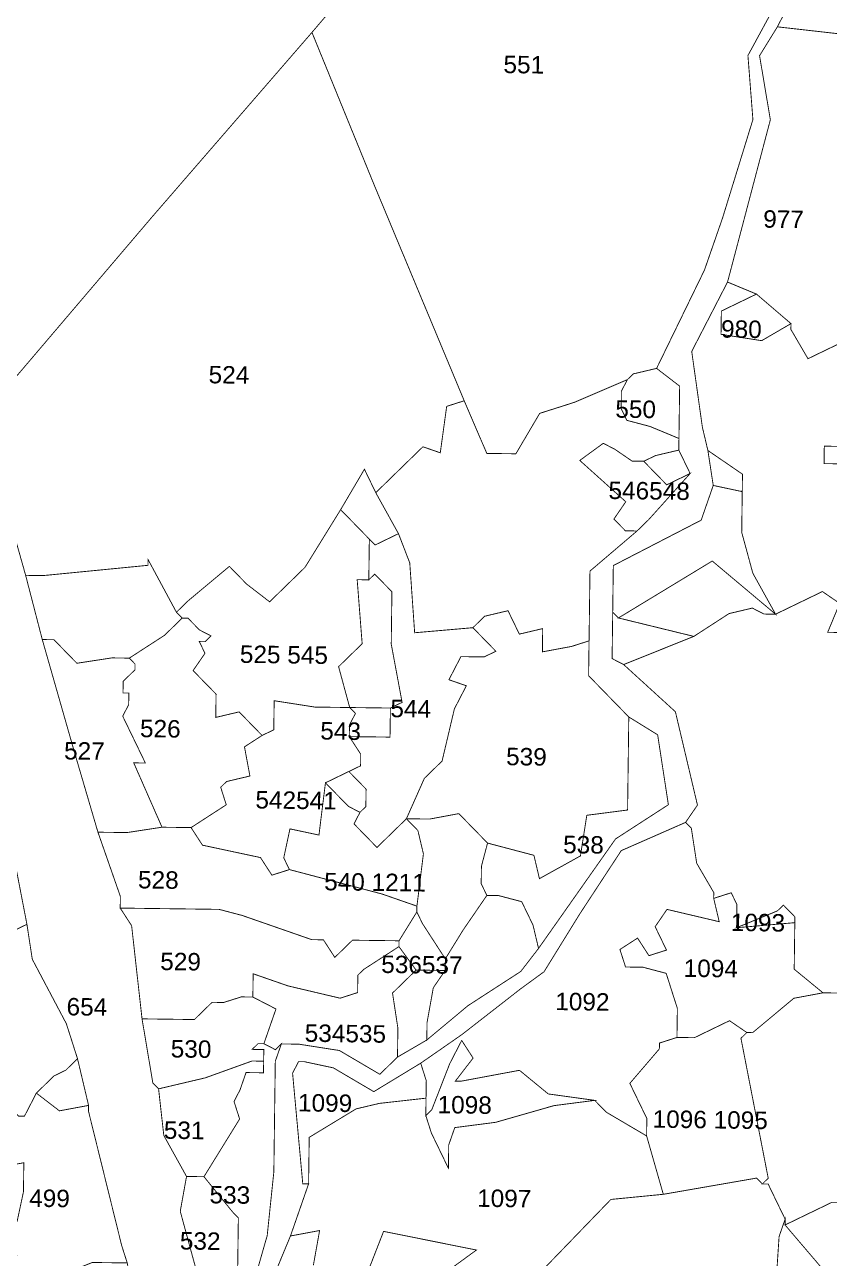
# Model space of a CAD drawing. Header units: metres. Extents: x 259278 to 277237, y 2171369 to 2185379.
# Drawn here: x 267925 to 268473, y 2173006 to 2173847 of the extents above; entities that cross this region are included whole.
import ezdxf

# ---------------------------------------------------------------- set-up
doc = ezdxf.new("R2010")
doc.units = ezdxf.units.M
doc.header["$MEASUREMENT"] = 0
doc.layers.add('SURVEY NO.', color=7, linetype='Continuous')
doc.layers.add('SURVEY PLOT BOUNDARY', color=35, linetype='Continuous')
doc.styles.add('PDF Arial', font='arial.ttf')

msp = doc.modelspace()

# ---------------------------------------------------------------- linework, layer by layer
at = {"layer": 'SURVEY PLOT BOUNDARY', "lineweight": 18, "const_width": 0.595}
for points in [[(268237.41, 2173979.03), (268120.65, 2173841.76), (268011.96, 2173716.28), (267895.19, 2173579.01)], [(268458.43, 2173900.81), (268417.8, 2173826), (268421.2, 2173782.33), (268400.5, 2173715.19), (268388.15, 2173679.66), (268355.55, 2173612.67), (268339.65, 2173608.91), (268335.63, 2173605), (268299.75, 2173589.61), (268275.86, 2173581.99), (268259.64, 2173554.44), (268239.82, 2173554.7), (268224.43, 2173590.59), (268162.91, 2173738.11), (268120.65, 2173841.76), (268237.41, 2173979.03)], [(268077.68, 2172977.85), (268090.14, 2173021.31), (268094.68, 2173064.87), (268095.24, 2173108.48), (268095.45, 2173124.34), (268095.66, 2173140.2), (268099.77, 2173152.04), (268111.67, 2173151.89), (268139.36, 2173147.56), (268166.91, 2173131.34), (268178.95, 2173143.08), (268198.93, 2173154.72), (268226.99, 2173178.14), (268262.98, 2173201.47), (268275.08, 2173217.17), (268327.59, 2173291.83), (268363.58, 2173315.16), (268356.27, 2173362.84), (268336.6, 2173374.99), (268309.21, 2173403.11), (268309.52, 2173426.89), (268310.14, 2173474.47), (268342.22, 2173501.81), (268350.25, 2173509.64), (268378.41, 2173541), (268370.69, 2173556.96), (268370.79, 2173564.89), (268370.84, 2173568.85), (268371.26, 2173600.57), (268355.55, 2173612.67), (268388.15, 2173679.66), (268400.5, 2173715.19), (268421.2, 2173782.33), (268417.8, 2173826), (268458.43, 2173900.81)], [(268462.29, 2173892.83), (268437.88, 2173845.56), (268425.73, 2173825.9), (268433.09, 2173782.18), (268416.41, 2173718.95), (268403.9, 2173671.53), (268379.49, 2173624.26), (268386.75, 2173572.61), (268390.51, 2173556.7), (268394.16, 2173532.86), (268385.93, 2173509.18), (268326.05, 2173478.23), (268325.64, 2173446.51), (268325.23, 2173414.79), (268333.1, 2173410.73), (268368.37, 2173378.54), (268383.4, 2173314.9), (268375.32, 2173303.11), (268331.45, 2173283.85), (268303.13, 2173240.6), (268278.83, 2173201.26), (268262.82, 2173189.57), (268222.77, 2173158.37), (268194.76, 2173138.91), (268162.79, 2173119.5), (268135.25, 2173135.72), (268115.48, 2173139.94), (268111.51, 2173139.99), (268107.44, 2173132.11), (268114.39, 2173056.68), (268118.36, 2173056.63), (268110.12, 2173032.94), (268106, 2173021.1), (268089.63, 2172981.66)], [(268482.67, 2173630.85), (268458.73, 2173619.26), (268447.09, 2173639.24), (268447.14, 2173643.2), (268423.62, 2173663.34), (268403.9, 2173671.53), (268416.41, 2173718.95), (268433.09, 2173782.18), (268425.73, 2173825.9), (268437.88, 2173845.56), (268477.47, 2173841.08)], [(268488.01, 2173432.5), (268472.16, 2173432.71), (268480.34, 2173452.43), (268468.56, 2173460.51), (268436.64, 2173445.07), (268421.14, 2173473.03), (268413.57, 2173500.88), (268413.93, 2173528.64), (268414.09, 2173540.53), (268390.51, 2173556.7), (268386.75, 2173572.61), (268379.49, 2173624.26), (268403.9, 2173671.53), (268423.62, 2173663.34), (268399.68, 2173651.75), (268399.47, 2173635.89), (268427.17, 2173631.57), (268447.14, 2173643.2), (268447.09, 2173639.24), (268458.73, 2173619.26), (268482.67, 2173630.85)], [(267895.19, 2173579.01), (267925.51, 2173471.55), (267936.84, 2173427.78), (267959.59, 2173348.17), (267974.78, 2173296.42), (267990.07, 2173252.61), (267989.96, 2173244.68), (267997.74, 2173232.68), (268004.84, 2173169.14), (268012.2, 2173125.42), (268016.11, 2173121.41), (268019.67, 2173089.64), (268035.16, 2173061.68), (268030.89, 2173037.94), (268046.02, 2172982.22), (268057.5, 2172950.35), (268061.26, 2172934.44), (268041.03, 2172902.98), (268044.68, 2172879.14), (268090.19, 2172719.93), (268094.05, 2172711.95), (268117.83, 2172711.64), (268148, 2172592.28), (268185.63, 2172437.14)], [(268481.74, 2173559.48), (268469.85, 2173559.63), (268469.69, 2173547.74), (268485.55, 2173547.53)], [(268508.6, 2173186.37), (268468.96, 2173186.89), (268449.34, 2173203.01), (268449.76, 2173234.73), (268449.81, 2173238.69), (268441.98, 2173246.72), (268437.97, 2173242.81), (268410.06, 2173231.28), (268410.27, 2173247.14), (268406.41, 2173255.12), (268394.47, 2173251.31), (268394.52, 2173255.27), (268382.88, 2173275.25), (268379.23, 2173299.09), (268375.32, 2173303.11), (268383.4, 2173314.9), (268368.37, 2173378.54), (268333.1, 2173410.73), (268380.93, 2173429.93), (268404.92, 2173445.48), (268420.83, 2173449.24), (268428.71, 2173445.17), (268436.64, 2173445.07), (268468.56, 2173460.51), (268480.34, 2173452.43), (268472.16, 2173432.71), (268488.01, 2173432.5)], [(268107.48, 2172525.39), (268066.19, 2172704.38), (268066.25, 2172708.34), (268028.62, 2172863.49), (268013.07, 2172887.48), (268002.16, 2172962.97), (267998.45, 2172982.84), (267994.74, 2173002.72), (267990.94, 2173014.67), (267968.34, 2173106.17), (267968.39, 2173110.13), (267960.87, 2173141.95), (267953.25, 2173165.84), (267930.04, 2173209.77), (267926.38, 2173233.61), (267904.09, 2173348.9)], [(267918.4, 2173229.75), (267926.38, 2173233.61), (267930.04, 2173209.77), (267953.25, 2173165.84), (267960.87, 2173141.95), (267956.86, 2173138.04), (267952.84, 2173134.13), (267944.86, 2173130.26), (267936.83, 2173122.44), (267932.81, 2173118.52), (267928.75, 2173110.65), (267924.68, 2173102.77), (267920.72, 2173102.82)], [(268070.06, 2173001.74), (268070.48, 2173033.46), (268066.56, 2173037.47), (268047.05, 2173061.52), (268071.35, 2173100.86), (268067.54, 2173112.81), (268071.61, 2173120.68), (268075.73, 2173132.53), (268087.62, 2173132.37), (268087.73, 2173140.3), (268087.83, 2173148.23), (268079.9, 2173148.33), (268083.92, 2173152.25), (268087.88, 2173152.2), (268095.76, 2173148.13), (268099.77, 2173152.04), (268095.66, 2173140.2), (268095.45, 2173124.34), (268095.24, 2173108.48), (268094.68, 2173064.87), (268090.14, 2173021.31), (268077.68, 2172977.85)], [(268121.6, 2173001.07), (268125.87, 2173024.81), (268106, 2173021.1), (268110.12, 2173032.94), (268118.36, 2173056.63), (268118.46, 2173064.56), (268118.77, 2173088.35), (268150.74, 2173107.76), (268166.65, 2173111.52), (268198.41, 2173115.07), (268198.26, 2173103.17), (268202.07, 2173091.23), (268213.65, 2173067.28), (268213.86, 2173083.14), (268217.98, 2173094.99), (268245.78, 2173098.59), (268285.57, 2173109.97), (268313.38, 2173113.57), (268321.2, 2173105.54), (268348.74, 2173089.32), (268360.12, 2173049.52), (268324.39, 2173046.01), (268260.09, 2172979.44)], [(268260.09, 2172979.44), (268324.39, 2173046.01), (268360.12, 2173049.52), (268423.7, 2173060.58), (268427.61, 2173056.57), (268431.58, 2173056.52), (268443.16, 2173032.57), (268439.04, 2173020.73), (268434.1, 2172945.45)], [(268470.45, 2172996.53), (268443.11, 2173028.61), (268475.03, 2173044.05)], [(268089.63, 2172981.66), (268106, 2173021.1), (268125.87, 2173024.81), (268121.6, 2173001.07)], [(268157.17, 2172992.67), (268169.48, 2173024.24), (268232.75, 2173011.52), (268216.74, 2172999.83)], [(268216.74, 2172999.83), (268232.75, 2173011.52), (268169.48, 2173024.24), (268157.17, 2172992.67)]]:
    msp.add_lwpolyline(points, dxfattribs=at)
for points in [[(268525.61, 2173884.08), (268497.71, 2173872.54), (268497.5, 2173856.69), (268501.31, 2173844.74), (268493.33, 2173840.88), (268481.44, 2173841.03), (268477.47, 2173841.08), (268437.88, 2173845.56), (268462.29, 2173892.83), (268474.18, 2173892.68), (268537.81, 2173907.71), (268565.72, 2173919.24), (268569.53, 2173907.3)], [(268224.43, 2173590.59), (268212.48, 2173586.78), (268208.11, 2173555.11), (268196.27, 2173559.23), (268164.14, 2173527.92), (268156.42, 2173543.89), (268140.2, 2173516.34), (268128.05, 2173496.67), (268115.9, 2173477), (268099.84, 2173461.35), (268091.8, 2173453.52), (268076.1, 2173465.62), (268064.36, 2173477.67), (268036.31, 2173454.24), (268028.27, 2173446.42), (268008.92, 2173482.36), (268008.87, 2173478.39), (267937.41, 2173471.39), (267925.51, 2173471.55), (267895.19, 2173579.01), (268011.96, 2173716.28), (268120.65, 2173841.76), (268162.91, 2173738.11)], [(268447.14, 2173643.2), (268427.17, 2173631.57), (268399.47, 2173635.89), (268399.68, 2173651.75), (268423.62, 2173663.34)], [(268370.79, 2173564.89), (268351.07, 2173573.08), (268335.27, 2173577.25), (268331.41, 2173585.23), (268331.56, 2173597.12), (268335.63, 2173605), (268339.65, 2173608.91), (268355.55, 2173612.67), (268371.26, 2173600.57), (268370.84, 2173568.85)], [(268370.79, 2173564.89), (268370.69, 2173556.96), (268354.78, 2173553.2), (268346.8, 2173549.34), (268338.87, 2173549.44), (268327.08, 2173557.53), (268319.21, 2173561.59), (268303.19, 2173549.91), (268334.55, 2173521.74), (268326.46, 2173509.95), (268334.29, 2173501.92), (268342.22, 2173501.81), (268310.14, 2173474.47), (268309.52, 2173426.89), (268297.58, 2173423.08), (268277.71, 2173419.38), (268277.91, 2173435.24), (268262.01, 2173431.48), (268254.28, 2173447.44), (268238.37, 2173443.68), (268230.34, 2173435.86), (268190.65, 2173432.41), (268187.31, 2173480.04), (268179.63, 2173499.96), (268164.14, 2173527.92), (268196.27, 2173559.23), (268208.11, 2173555.11), (268212.48, 2173586.78), (268224.43, 2173590.59), (268239.82, 2173554.7), (268259.64, 2173554.44), (268275.86, 2173581.99), (268299.75, 2173589.61), (268335.63, 2173605), (268331.56, 2173597.12), (268331.41, 2173585.23), (268335.27, 2173577.25), (268351.07, 2173573.08)], [(268346.8, 2173549.34), (268362.45, 2173533.27), (268378.41, 2173541), (268350.25, 2173509.64), (268342.22, 2173501.81), (268334.29, 2173501.92), (268326.46, 2173509.95), (268334.55, 2173521.74), (268303.19, 2173549.91), (268319.21, 2173561.59), (268327.08, 2173557.53), (268338.87, 2173549.44)], [(268485.55, 2173547.53), (268469.69, 2173547.74), (268469.85, 2173559.63), (268481.74, 2173559.48)], [(268378.41, 2173541), (268362.45, 2173533.27), (268346.8, 2173549.34), (268354.78, 2173553.2), (268370.69, 2173556.96)], [(268394.16, 2173532.86), (268390.51, 2173556.7), (268414.09, 2173540.53), (268413.93, 2173528.64)], [(268164.14, 2173527.92), (268179.63, 2173499.96), (268163.67, 2173492.24), (268159.76, 2173496.26), (268140.2, 2173516.34), (268156.42, 2173543.89)], [(268413.93, 2173528.64), (268413.57, 2173500.88), (268421.14, 2173473.03), (268436.64, 2173445.07), (268393.49, 2173481.32), (268329.55, 2173442.5), (268325.64, 2173446.51), (268326.05, 2173478.23), (268385.93, 2173509.18), (268394.16, 2173532.86)], [(268159.76, 2173496.26), (268159.4, 2173468.5), (268151.47, 2173468.61), (268154.87, 2173424.94), (268138.81, 2173409.29), (268146.37, 2173381.43), (268122.59, 2173381.74), (268094.89, 2173386.07), (268094.63, 2173366.24), (268086.65, 2173362.38), (268071, 2173378.45), (268055.09, 2173374.69), (268055.3, 2173390.55), (268039.65, 2173406.61), (268047.73, 2173418.41), (268043.87, 2173426.39), (268047.84, 2173426.33), (268051.85, 2173430.25), (268043.98, 2173434.32), (268036.15, 2173442.35), (268032.19, 2173442.4), (268028.27, 2173446.42), (268036.31, 2173454.24), (268064.36, 2173477.67), (268076.1, 2173465.62), (268091.8, 2173453.52), (268099.84, 2173461.35), (268115.9, 2173477), (268128.05, 2173496.67), (268140.2, 2173516.34)], [(268159.4, 2173468.5), (268159.76, 2173496.26), (268163.67, 2173492.24), (268179.63, 2173499.96), (268187.31, 2173480.04), (268190.65, 2173432.41), (268230.34, 2173435.86), (268245.99, 2173419.79), (268238.01, 2173415.93), (268222.16, 2173416.13), (268214.02, 2173400.38), (268225.86, 2173396.26), (268217.73, 2173380.5), (268209.34, 2173344.92), (268197.29, 2173333.18), (268185.03, 2173305.58), (268164.96, 2173286.02), (268149.31, 2173302.08), (268153.37, 2173309.96), (268157.39, 2173313.88), (268157.54, 2173325.77), (268145.81, 2173337.82), (268153.79, 2173341.68), (268153.89, 2173349.61), (268146.12, 2173361.61), (268173.86, 2173361.25), (268174.12, 2173381.07), (268182.1, 2173384.93), (268174.69, 2173424.68), (268175.15, 2173460.37), (268163.42, 2173472.42)], [(268028.27, 2173446.42), (268032.19, 2173442.4), (268020.14, 2173430.66), (268008.14, 2173422.89), (267996.15, 2173415.11), (267984.25, 2173415.27), (267960.42, 2173411.61), (267944.77, 2173427.68), (267936.84, 2173427.78), (267925.51, 2173471.55), (267937.41, 2173471.39), (268008.87, 2173478.39), (268008.92, 2173482.36)], [(268380.93, 2173429.93), (268329.55, 2173442.5), (268393.49, 2173481.32), (268436.64, 2173445.07), (268428.71, 2173445.17), (268420.83, 2173449.24), (268404.92, 2173445.48)], [(268174.12, 2173381.07), (268146.37, 2173381.43), (268138.81, 2173409.29), (268154.87, 2173424.94), (268151.47, 2173468.61), (268159.4, 2173468.5), (268163.42, 2173472.42), (268175.15, 2173460.37), (268174.69, 2173424.68), (268182.1, 2173384.93)], [(268018.44, 2173299.82), (267999.18, 2173343.69), (268007.11, 2173343.59), (267991.67, 2173375.51), (267995.73, 2173383.39), (267995.84, 2173391.32), (267991.87, 2173391.37), (267991.98, 2173399.3), (267995.99, 2173403.22), (268000.01, 2173407.13), (268000.06, 2173411.09), (267996.15, 2173415.11), (268008.14, 2173422.89), (268020.14, 2173430.66), (268032.19, 2173442.4), (268036.15, 2173442.35), (268043.98, 2173434.32), (268051.85, 2173430.25), (268047.84, 2173426.33), (268043.87, 2173426.39), (268047.73, 2173418.41), (268039.65, 2173406.61), (268055.3, 2173390.55), (268055.09, 2173374.69), (268071, 2173378.45), (268086.65, 2173362.38), (268074.66, 2173354.61), (268078.36, 2173334.73), (268062.45, 2173330.97), (268058.44, 2173327.06), (268062.25, 2173315.11), (268050.25, 2173307.34), (268038.26, 2173299.56)], [(268309.52, 2173426.89), (268309.21, 2173403.11), (268336.6, 2173374.99), (268336.24, 2173347.24), (268335.78, 2173311.55), (268307.98, 2173307.95), (268303.65, 2173280.25), (268275.69, 2173264.75), (268271.94, 2173280.66), (268240.33, 2173289), (268220.76, 2173309.09), (268200.89, 2173305.38), (268185.03, 2173305.58), (268197.29, 2173333.18), (268209.34, 2173344.92), (268217.73, 2173380.5), (268225.86, 2173396.26), (268214.02, 2173400.38), (268222.16, 2173416.13), (268238.01, 2173415.93), (268245.99, 2173419.79), (268230.34, 2173435.86), (268238.37, 2173443.68), (268254.28, 2173447.44), (268262.01, 2173431.48), (268277.91, 2173435.24), (268277.71, 2173419.38), (268297.58, 2173423.08)], [(268329.55, 2173442.5), (268380.93, 2173429.93), (268333.1, 2173410.73), (268325.23, 2173414.79), (268325.64, 2173446.51)], [(267996.15, 2173415.11), (268000.06, 2173411.09), (268000.01, 2173407.13), (267995.99, 2173403.22), (267991.98, 2173399.3), (267991.87, 2173391.37), (267995.84, 2173391.32), (267995.73, 2173383.39), (267991.67, 2173375.51), (268007.11, 2173343.59), (267999.18, 2173343.69), (268018.44, 2173299.82), (267994.6, 2173296.17), (267974.78, 2173296.42), (267959.59, 2173348.17), (267936.84, 2173427.78), (267944.77, 2173427.68), (267960.42, 2173411.61), (267984.25, 2173415.27)], [(268146.37, 2173381.43), (268150.29, 2173377.42), (268146.22, 2173369.54), (268146.12, 2173361.61), (268153.89, 2173349.61), (268153.79, 2173341.68), (268145.81, 2173337.82), (268137.83, 2173333.96), (268129.85, 2173330.1), (268125.42, 2173294.46), (268105.65, 2173298.69), (268101.43, 2173278.91), (268105.29, 2173270.93), (268093.34, 2173267.12), (268085.57, 2173279.12), (268046.03, 2173287.57), (268038.26, 2173299.56), (268050.25, 2173307.34), (268062.25, 2173315.11), (268058.44, 2173327.06), (268062.45, 2173330.97), (268078.36, 2173334.73), (268074.66, 2173354.61), (268086.65, 2173362.38), (268094.63, 2173366.24), (268094.89, 2173386.07), (268122.59, 2173381.74)], [(267926.38, 2173233.61), (267918.4, 2173229.75), (267918.25, 2173217.85), (267906.3, 2173214.04), (267882.57, 2173218.32), (267875.26, 2173266), (267871.3, 2173266.05), (267859.46, 2173270.17), (267860.02, 2173313.78), (267848.23, 2173321.86), (267860.23, 2173329.64), (267844.48, 2173337.78), (267852.51, 2173345.6), (267868.52, 2173357.29), (267876.5, 2173361.15), (267896.58, 2173380.72), (267904.09, 2173348.9)], [(268146.12, 2173361.61), (268146.22, 2173369.54), (268150.29, 2173377.42), (268146.37, 2173381.43), (268174.12, 2173381.07), (268173.86, 2173361.25)], [(268275.08, 2173217.17), (268271.32, 2173233.08), (268263.6, 2173249.05), (268247.79, 2173253.22), (268239.86, 2173253.32), (268236, 2173261.3), (268236.16, 2173273.2), (268240.33, 2173289), (268271.94, 2173280.66), (268275.69, 2173264.75), (268303.65, 2173280.25), (268307.98, 2173307.95), (268335.78, 2173311.55), (268336.24, 2173347.24), (268336.6, 2173374.99), (268356.27, 2173362.84), (268363.58, 2173315.16), (268327.59, 2173291.83)], [(268153.37, 2173309.96), (268145.5, 2173314.03), (268129.85, 2173330.1), (268137.83, 2173333.96), (268145.81, 2173337.82), (268157.54, 2173325.77), (268157.39, 2173313.88)], [(268185.03, 2173305.58), (268192.86, 2173297.55), (268196.62, 2173281.64), (268192.19, 2173246.01), (268168.51, 2173254.25), (268105.29, 2173270.93), (268101.43, 2173278.91), (268105.65, 2173298.69), (268125.42, 2173294.46), (268129.85, 2173330.1), (268145.5, 2173314.03), (268153.37, 2173309.96), (268149.31, 2173302.08), (268164.96, 2173286.02)], [(268240.33, 2173289), (268236.16, 2173273.2), (268236, 2173261.3), (268239.86, 2173253.32), (268231.78, 2173241.53), (268223.7, 2173229.74), (268211.55, 2173210.07), (268196, 2173234.06), (268192.14, 2173242.04), (268192.19, 2173246.01), (268196.62, 2173281.64), (268192.86, 2173297.55), (268185.03, 2173305.58), (268200.89, 2173305.38), (268220.76, 2173309.09)], [(268105.29, 2173270.93), (268168.51, 2173254.25), (268192.19, 2173246.01), (268192.14, 2173242.04), (268179.99, 2173222.38), (268148.27, 2173222.79), (268136.23, 2173211.05), (268128.45, 2173223.05), (268120.52, 2173223.15), (268073.16, 2173239.63), (268057.36, 2173243.8), (268021.68, 2173244.26), (267989.96, 2173244.68), (267990.07, 2173252.61), (267974.78, 2173296.42), (267994.6, 2173296.17), (268018.44, 2173299.82), (268038.26, 2173299.56), (268046.03, 2173287.57), (268085.57, 2173279.12), (268093.34, 2173267.12)], [(268394.47, 2173251.31), (268398.22, 2173235.4), (268362.65, 2173243.79), (268354.57, 2173232), (268362.29, 2173216.04), (268350.34, 2173212.23), (268342.57, 2173224.22), (268330.57, 2173216.45), (268334.38, 2173204.5), (268346.28, 2173204.35), (268362.08, 2173200.18), (268369.7, 2173176.29), (268369.44, 2173156.46), (268357.5, 2173152.65), (268357.45, 2173148.69), (268337.32, 2173125.16), (268348.9, 2173101.21), (268348.74, 2173089.32), (268321.2, 2173105.54), (268313.38, 2173113.57), (268281.71, 2173117.95), (268262.1, 2173134.07), (268222.35, 2173126.65), (268218.39, 2173126.7), (268230.49, 2173142.41), (268222.72, 2173154.41), (268214.58, 2173138.65), (268202.28, 2173107.09), (268198.26, 2173103.17), (268198.41, 2173115.07), (268198.57, 2173126.96), (268194.76, 2173138.91), (268222.77, 2173158.37), (268262.82, 2173189.57), (268278.83, 2173201.26), (268303.13, 2173240.6), (268331.45, 2173283.85), (268375.32, 2173303.11), (268379.23, 2173299.09), (268382.88, 2173275.25), (268394.52, 2173255.27)], [(268198.93, 2173154.72), (268199.09, 2173166.61), (268203.36, 2173190.35), (268211.44, 2173202.14), (268211.55, 2173210.07), (268223.7, 2173229.74), (268231.78, 2173241.53), (268239.86, 2173253.32), (268247.79, 2173253.22), (268263.6, 2173249.05), (268271.32, 2173233.08), (268275.08, 2173217.17), (268262.98, 2173201.47), (268226.99, 2173178.14)], [(268410.06, 2173231.28), (268449.76, 2173234.73), (268449.34, 2173203.01), (268468.96, 2173186.89), (268449.09, 2173183.18), (268421.03, 2173159.76), (268417.06, 2173159.81), (268405.27, 2173167.89), (268381.33, 2173156.31), (268373.41, 2173156.41), (268369.44, 2173156.46), (268369.7, 2173176.29), (268362.08, 2173200.18), (268346.28, 2173204.35), (268334.38, 2173204.5), (268330.57, 2173216.45), (268342.57, 2173224.22), (268350.34, 2173212.23), (268362.29, 2173216.04), (268354.57, 2173232), (268362.65, 2173243.79), (268398.22, 2173235.4), (268394.47, 2173251.31), (268406.41, 2173255.12), (268410.27, 2173247.14)], [(268179.99, 2173222.38), (268179.94, 2173218.41), (268155.94, 2173202.86), (268151.93, 2173198.95), (268151.77, 2173187.05), (268139.83, 2173183.24), (268104.25, 2173191.64), (268080.57, 2173199.88), (268080.37, 2173184.02), (268072.44, 2173184.12), (268060.49, 2173180.31), (268052.57, 2173180.41), (268040.52, 2173168.67), (268028.63, 2173168.83), (268004.84, 2173169.14), (267997.74, 2173232.68), (267989.96, 2173244.68), (268021.68, 2173244.26), (268057.36, 2173243.8), (268073.16, 2173239.63), (268120.52, 2173223.15), (268128.45, 2173223.05), (268136.23, 2173211.05), (268148.27, 2173222.79)], [(268211.55, 2173210.07), (268211.44, 2173202.14), (268191.62, 2173202.4), (268179.94, 2173218.41), (268179.99, 2173222.38), (268192.14, 2173242.04), (268196, 2173234.06)], [(268449.76, 2173234.73), (268410.06, 2173231.28), (268437.97, 2173242.81), (268441.98, 2173246.72), (268449.81, 2173238.69)], [(268099.77, 2173152.04), (268095.76, 2173148.13), (268087.88, 2173152.2), (268092, 2173164.04), (268096.12, 2173175.88), (268088.24, 2173179.95), (268080.37, 2173184.02), (268080.57, 2173199.88), (268104.25, 2173191.64), (268139.83, 2173183.24), (268151.77, 2173187.05), (268151.93, 2173198.95), (268155.94, 2173202.86), (268179.94, 2173218.41), (268191.62, 2173202.4), (268175.56, 2173186.74), (268179.21, 2173162.9), (268179.06, 2173151.01), (268178.95, 2173143.08), (268166.91, 2173131.34), (268139.36, 2173147.56), (268111.67, 2173151.89)], [(268178.95, 2173143.08), (268179.06, 2173151.01), (268179.21, 2173162.9), (268175.56, 2173186.74), (268191.62, 2173202.4), (268211.44, 2173202.14), (268203.36, 2173190.35), (268199.09, 2173166.61), (268198.93, 2173154.72)], [(268004.84, 2173169.14), (268028.63, 2173168.83), (268040.52, 2173168.67), (268052.57, 2173180.41), (268060.49, 2173180.31), (268072.44, 2173184.12), (268080.37, 2173184.02), (268088.24, 2173179.95), (268096.12, 2173175.88), (268092, 2173164.04), (268087.88, 2173152.2), (268083.92, 2173152.25), (268079.9, 2173148.33), (268087.83, 2173148.23), (268087.73, 2173140.3), (268079.8, 2173140.4), (268047.93, 2173128.92), (268016.11, 2173121.41), (268012.2, 2173125.42)], [(268502.78, 2173043.69), (268475.03, 2173044.05), (268443.11, 2173028.61), (268443.16, 2173032.57), (268431.58, 2173056.52), (268427.61, 2173056.57), (268431.63, 2173060.48), (268413.05, 2173155.89), (268417.06, 2173159.81), (268421.03, 2173159.76), (268449.09, 2173183.18), (268468.96, 2173186.89), (268508.6, 2173186.37), (268519, 2173071.24), (268499.07, 2173063.57)], [(268417.06, 2173159.81), (268413.05, 2173155.89), (268431.63, 2173060.48), (268427.61, 2173056.57), (268423.7, 2173060.58), (268360.12, 2173049.52), (268348.74, 2173089.32), (268348.9, 2173101.21), (268337.32, 2173125.16), (268357.45, 2173148.69), (268357.5, 2173152.65), (268369.44, 2173156.46), (268373.41, 2173156.41), (268381.33, 2173156.31), (268405.27, 2173167.89)], [(268313.38, 2173113.57), (268285.57, 2173109.97), (268245.78, 2173098.59), (268217.98, 2173094.99), (268213.86, 2173083.14), (268213.65, 2173067.28), (268202.07, 2173091.23), (268198.26, 2173103.17), (268202.28, 2173107.09), (268214.58, 2173138.65), (268222.72, 2173154.41), (268230.49, 2173142.41), (268218.39, 2173126.7), (268222.35, 2173126.65), (268262.1, 2173134.07), (268281.71, 2173117.95)], [(267968.39, 2173110.13), (267948.52, 2173106.42), (267932.81, 2173118.52), (267936.83, 2173122.44), (267944.86, 2173130.26), (267952.84, 2173134.13), (267956.86, 2173138.04), (267960.87, 2173141.95)], [(268016.11, 2173121.41), (268047.93, 2173128.92), (268079.8, 2173140.4), (268087.73, 2173140.3), (268087.62, 2173132.37), (268075.73, 2173132.53), (268071.61, 2173120.68), (268067.54, 2173112.81), (268071.35, 2173100.86), (268047.05, 2173061.52), (268035.16, 2173061.68), (268019.67, 2173089.64)], [(268194.76, 2173138.91), (268198.57, 2173126.96), (268198.41, 2173115.07), (268166.65, 2173111.52), (268150.74, 2173107.76), (268118.77, 2173088.35), (268118.46, 2173064.56), (268118.36, 2173056.63), (268114.39, 2173056.68), (268107.44, 2173132.11), (268111.51, 2173139.99), (268115.48, 2173139.94), (268135.25, 2173135.72), (268162.79, 2173119.5)], [(267994.74, 2173002.72), (267970.96, 2173003.03), (267923.13, 2172983.82), (267915.36, 2172995.82), (267919.48, 2173007.66), (267911.65, 2173015.7), (267919.79, 2173031.45), (267924.01, 2173051.23), (267924.27, 2173071.05), (267904.39, 2173067.34), (267900.64, 2173083.25), (267904.76, 2173095.1), (267916.8, 2173106.84), (267920.72, 2173102.82), (267924.68, 2173102.77), (267928.75, 2173110.65), (267932.81, 2173118.52), (267948.52, 2173106.42), (267968.39, 2173110.13), (267968.34, 2173106.17), (267990.94, 2173014.67)], [(268046.02, 2172982.22), (268030.89, 2173037.94), (268035.16, 2173061.68), (268047.05, 2173061.52), (268066.56, 2173037.47), (268070.48, 2173033.46), (268070.06, 2173001.74), (268069.91, 2172989.84)], [(268443.11, 2173028.61), (268470.45, 2172996.53), (268513.33, 2172940.45), (268587.46, 2172848.28), (268610.89, 2172820.22), (268646.46, 2172811.83), (268679.62, 2172922.43), (268699.23, 2172906.31), (268707.21, 2172910.17), (268718.85, 2172890.19), (268691, 2172882.62), (268721.88, 2172818.77), (268741.08, 2172770.94), (268653.62, 2172752.25), (268506.48, 2172718.48), (268423.02, 2172703.7), (268419.26, 2172719.61), (268424.16, 2172790.93), (268429.05, 2172862.24), (268434.1, 2172945.45), (268439.04, 2173020.73), (268443.16, 2173032.57)]]:
    msp.add_lwpolyline(points, close=True, dxfattribs=at)

# ---------------------------------------------------------------- texts
at = {"layer": 'SURVEY NO.', "char_height": 11.894, "attachment_point": 7, "rotation": 359.25436, "style": 'PDF Arial'}
for s, insert in [('551', (268251.12, 2173813.88)), ('977', (268428.17, 2173708.48)), ('980', (268399.44, 2173633.51)), ('524', (268050.13, 2173602.36)), ('550', (268327.36, 2173578.93)), ('546548', (268322.68, 2173523.47)), ('525 545', (268071.44, 2173411.74)), ('544', (268174.04, 2173374.72)), ('526', (268003.37, 2173361.08)), ('543', (268126.26, 2173359.47)), ('527', (267951.63, 2173345.89)), ('539', (268252.91, 2173341.96)), ('542541', (268082.04, 2173312.47)), ('538', (268291.78, 2173281.97)), ('528', (268002.03, 2173257.99)), ('540 1211', (268128.89, 2173256.68)), ('1093', (268406.07, 2173228.93)), ('529', (268017.17, 2173202.28)), ('536537', (268167.8, 2173200.31)), ('1094', (268373.94, 2173197.64)), ('654', (267953.33, 2173171.39)), ('1092', (268286.42, 2173174.98)), ('534535', (268115.65, 2173153.4)), ('530', (268024.32, 2173142.69)), ('1099', (268111.07, 2173105.89)), ('1098', (268206.21, 2173104.65)), ('1096 1095', (268352.78, 2173094.81)), ('531', (268019.63, 2173087.24)), ('533', (268050.78, 2173043.21)), ('499', (267927.84, 2173040.86)), ('1097', (268233.13, 2173040.85)), ('532', (268030.55, 2173011.75))]:
    msp.add_mtext(s, dxfattribs=dict(at, insert=insert))

doc.saveas('drawing.dxf')
